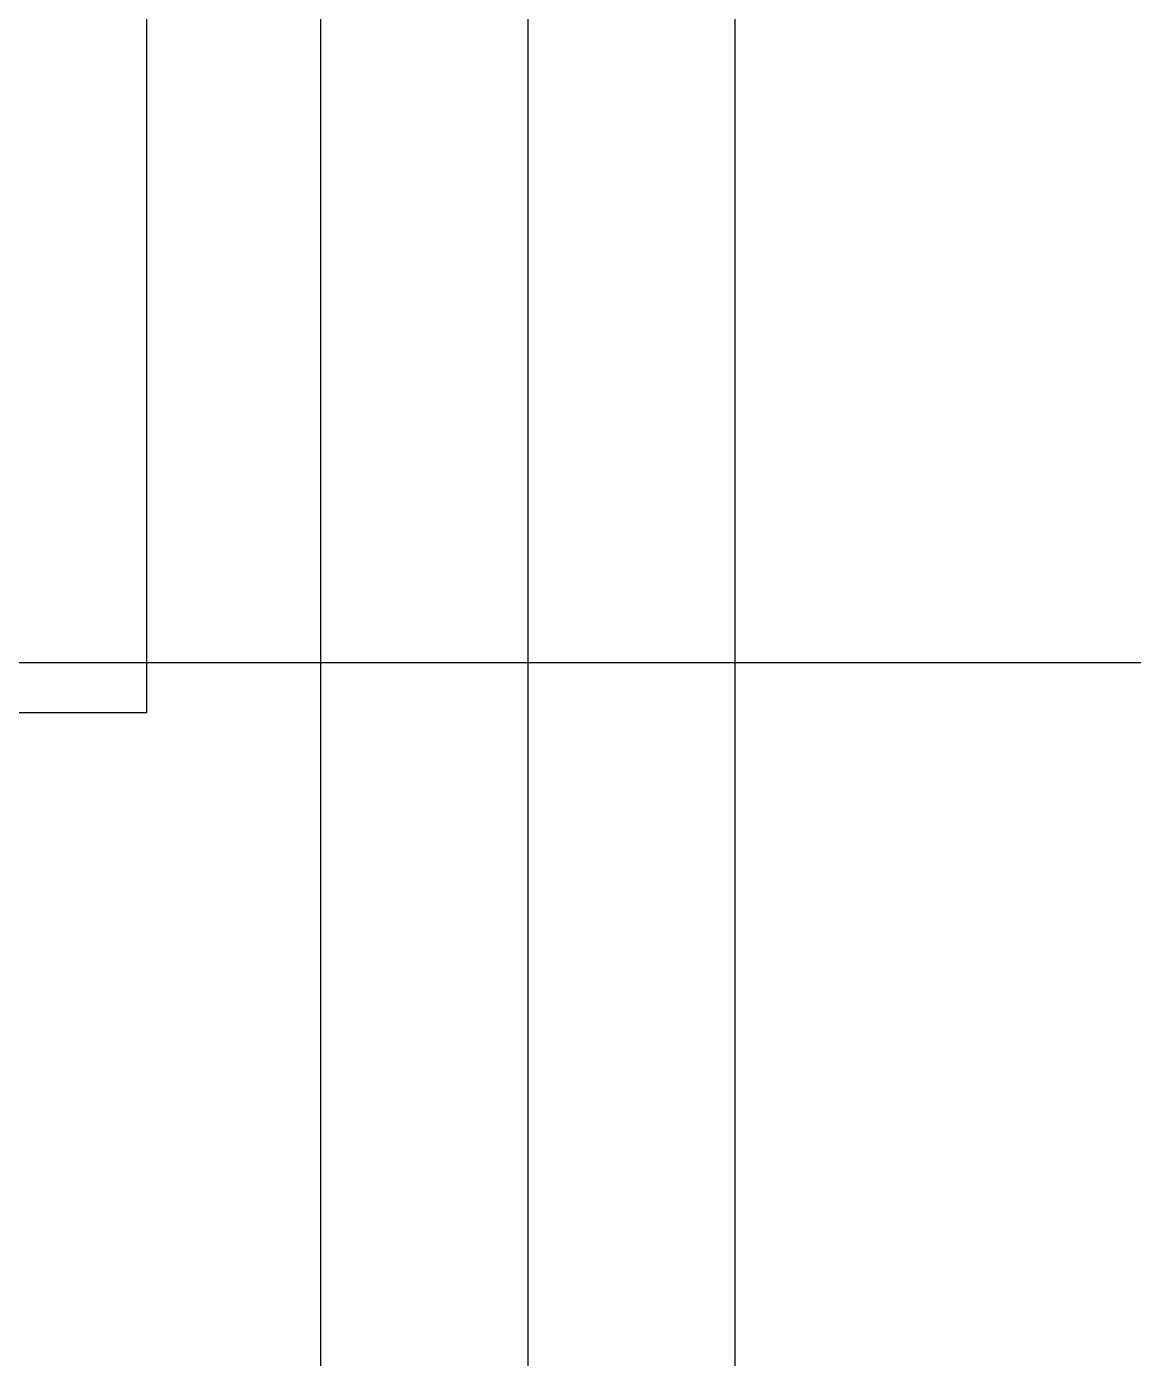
# Model space of a CAD drawing. Header units: millimetres. Extents: x -1355 to 669, y -1138 to 733.
# Drawn here: x -998.25 to -984.89, y 47.29 to 63.36 of the extents above; entities that cross this region are included whole.
import ezdxf

# ---------------------------------------------------------------- set-up
doc = ezdxf.new("R2010")
doc.units = ezdxf.units.MM
doc.layers.add('HIDDEN', color=8, linetype='Continuous')

msp = doc.modelspace()

# ---------------------------------------------------------------- linework, layer by layer
at = {"layer": 'HIDDEN'}
for points in [[(-996.798, 55.08), (-996.798, 460.4)], [(-996.798, 55.08), (-996.798, 460.4)], [(-994.698, 42), (-994.698, 96)], [(-994.698, 42), (-994.698, 96)], [(-992.198, 42), (-992.198, 96)], [(-992.198, 42), (-992.198, 96)], [(-992.198, 42), (-992.198, 96)], [(-992.198, 42), (-992.198, 96)], [(-989.698, 42), (-989.698, 96)], [(-989.698, 42), (-989.698, 96)], [(-940.698, 55.68), (-1027.698, 55.68)], [(-940.698, 55.68), (-1027.698, 55.68)], [(-1027.598, 55.08), (-996.798, 55.08)], [(-1027.598, 55.08), (-996.798, 55.08)]]:
    msp.add_lwpolyline(points, dxfattribs=at)

doc.saveas('drawing.dxf')
